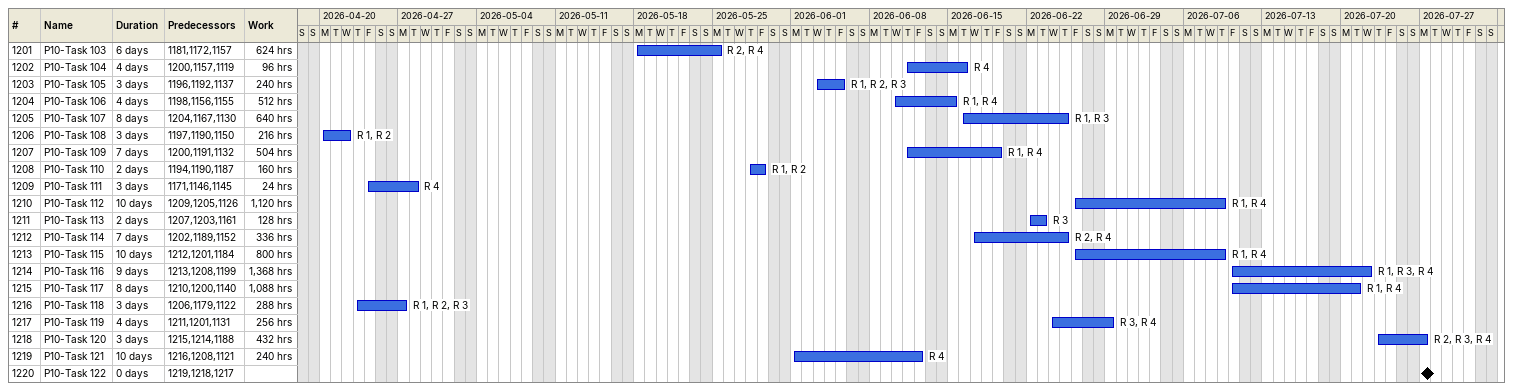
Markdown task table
| ID | Task | Duration | Start | Finish | Predecessors | Resources | Work (h) |
|---|---|---|---|---|---|---|---|
| 1201 | P10-Task 103 | 6d | 2026-05-18 | 2026-05-25 | 1181, 1172, 1157 | R 2, R 4 | 624 |
| 1202 | P10-Task 104 | 4d | 2026-06-11 | 2026-06-16 | 1200, 1157, 1119 | R 4 | 96 |
| 1203 | P10-Task 105 | 3d | 2026-06-03 | 2026-06-05 | 1196, 1192, 1137 | R 1, R 2, R 3 | 240 |
| 1204 | P10-Task 106 | 4d | 2026-06-10 | 2026-06-15 | 1198, 1156, 1155 | R 1, R 4 | 512 |
| 1205 | P10-Task 107 | 8d | 2026-06-16 | 2026-06-25 | 1204, 1167, 1130 | R 1, R 3 | 640 |
| 1206 | P10-Task 108 | 3d | 2026-04-20 | 2026-04-22 | 1197, 1190, 1150 | R 1, R 2 | 216 |
| 1207 | P10-Task 109 | 7d | 2026-06-11 | 2026-06-19 | 1200, 1191, 1132 | R 1, R 4 | 504 |
| 1208 | P10-Task 110 | 2d | 2026-05-28 | 2026-05-29 | 1194, 1190, 1187 | R 1, R 2 | 160 |
| 1209 | P10-Task 111 | 3d | 2026-04-24 | 2026-04-28 | 1171, 1146, 1145 | R 4 | 24 |
| 1210 | P10-Task 112 | 10d | 2026-06-26 | 2026-07-09 | 1209, 1205, 1126 | R 1, R 4 | 1120 |
| 1211 | P10-Task 113 | 2d | 2026-06-22 | 2026-06-23 | 1207, 1203, 1161 | R 3 | 128 |
| 1212 | P10-Task 114 | 7d | 2026-06-17 | 2026-06-25 | 1202, 1189, 1152 | R 2, R 4 | 336 |
| 1213 | P10-Task 115 | 10d | 2026-06-26 | 2026-07-09 | 1212, 1201, 1184 | R 1, R 4 | 800 |
| 1214 | P10-Task 116 | 9d | 2026-07-10 | 2026-07-22 | 1213, 1208, 1199 | R 1, R 3, R 4 | 1368 |
| 1215 | P10-Task 117 | 8d | 2026-07-10 | 2026-07-21 | 1210, 1200, 1140 | R 1, R 4 | 1088 |
| 1216 | P10-Task 118 | 3d | 2026-04-23 | 2026-04-27 | 1206, 1179, 1122 | R 1, R 2, R 3 | 288 |
| 1217 | P10-Task 119 | 4d | 2026-06-24 | 2026-06-29 | 1211, 1201, 1131 | R 3, R 4 | 256 |
| 1218 | P10-Task 120 | 3d | 2026-07-23 | 2026-07-27 | 1215, 1214, 1188 | R 2, R 3, R 4 | 432 |
| 1219 | P10-Task 121 | 10d | 2026-06-01 | 2026-06-12 | 1216, 1208, 1121 | R 4 | 240 |
| 1220 | P10-Task 122 | 0d | 2026-07-27 | 2026-07-27 | 1219, 1218, 1217 |  |  |
